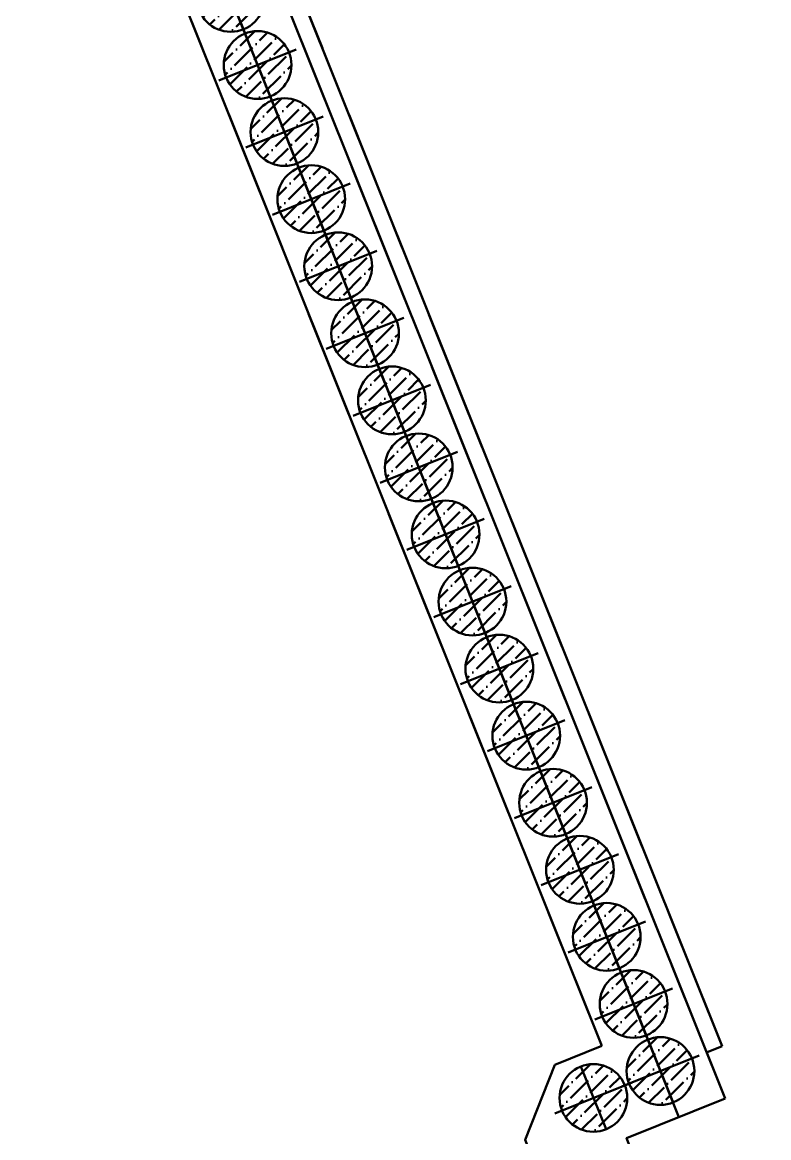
# Model space of a CAD drawing. Extents: x 9773 to 10136, y 10676 to 11757.
# Drawn here: x 9994.39 to 10010.92, y 10970.35 to 10995.05 of the extents above; entities that cross this region are included whole.
import ezdxf

# ---------------------------------------------------------------- set-up
doc = ezdxf.new("R2010")
doc.units = 0
for name, pattern in [('CONTI', [0]), ('DASHDOT', [1, 0.5, -0.25, 0, -0.25]), ('HIDDEN2', [4.7625, 3.175, -1.5875])]:
    doc.linetypes.add(name, pattern=pattern)
for name, color, linetype, lineweight in [('HATCH', 8, 'Continuous', 0), ('OSI', 3, 'DASHDOT', 9), ('SIZE', 142, 'Continuous', 9), ('ПС', 5, 'Continuous', 40)]:
    doc.layers.add(name, color=color, linetype=linetype, lineweight=lineweight)
doc.layers.add('HIDDEN', color=6, linetype='HIDDEN2')
doc.layers.add('PILE_HID', color=40, linetype='CONTI')
doc.layers.add('NOTES', color=1, linetype='Continuous', plot=False)
pattern_1 = [(44.8289372, (-3.6401, -42.87664), (0.1191556397, 0.4318209987), [0.555625, -0.111125, 0, -0.111125])]
pattern_2 = [(44.8289372, (-3.04518, -44.36193), (0.1191556397, 0.4318209987), [0.555625, -0.111125, 0, -0.111125])]
pattern_3 = [(44.8289372, (-2.45027, -45.84722), (0.1191556397, 0.4318209987), [0.555625, -0.111125, 0, -0.111125])]
pattern_4 = [(44.8289372, (-1.85535, -47.3325), (0.1191556397, 0.4318209987), [0.555625, -0.111125, 0, -0.111125])]
pattern_5 = [(44.8289372, (-1.26044, -48.8178), (0.1191556397, 0.4318209987), [0.555625, -0.111125, 0, -0.111125])]
pattern_6 = [(44.8289372, (-0.66553, -50.30308), (0.1191556397, 0.4318209987), [0.555625, -0.111125, 0, -0.111125])]
pattern_7 = [(44.8289372, (-0.07061, -51.78837), (0.1191556397, 0.4318209987), [0.555625, -0.111125, 0, -0.111125])]
pattern_8 = [(44.8289372, (0.5243, -53.27365), (0.1191556397, 0.4318209987), [0.555625, -0.111125, 0, -0.111125])]
pattern_9 = [(44.8289372, (1.11921, -54.75894), (0.1191556397, 0.4318209987), [0.555625, -0.111125, 0, -0.111125])]
pattern_10 = [(44.8289372, (1.71412, -56.24423), (0.1191556397, 0.4318209987), [0.555625, -0.111125, 0, -0.111125])]
pattern_11 = [(44.8289372, (2.30904, -57.72951), (0.1191556397, 0.4318209987), [0.555625, -0.111125, 0, -0.111125])]
pattern_12 = [(44.8289372, (2.90395, -59.2148), (0.1191556397, 0.4318209987), [0.555625, -0.111125, 0, -0.111125])]
pattern_13 = [(44.8289372, (3.49886, -60.7001), (0.1191556397, 0.4318209987), [0.555625, -0.111125, 0, -0.111125])]
pattern_14 = [(44.8289372, (4.09378, -62.18538), (0.1191556397, 0.4318209987), [0.555625, -0.111125, 0, -0.111125])]
pattern_15 = [(44.8289372, (4.68869, -63.67066), (0.1191556397, 0.4318209987), [0.555625, -0.111125, 0, -0.111125])]
pattern_16 = [(44.8289372, (5.2836, -65.15595), (0.1191556397, 0.4318209987), [0.555625, -0.111125, 0, -0.111125])]
pattern_17 = [(44.8289372, (5.87851, -66.64124), (0.1191556397, 0.4318209987), [0.555625, -0.111125, 0, -0.111125])]
pattern_18 = [(44.8289372, (4.39323, -67.23615), (0.1191556397, 0.4318209987), [0.555625, -0.111125, 0, -0.111125])]

# ---------------------------------------------------------------- blocks, each defined once
blk = doc.blocks.new('45245242')
at = {"layer": 'HATCH', "lineweight": 50}
h = blk.add_hatch(dxfattribs=at)
h.set_pattern_fill('ANSI36', color=5, scale=0.07, angle=-0.1711)
h.set_pattern_definition(pattern_1)
h.paths.add_polyline_path([(9998.727, 10996.287, 0.306578), (9998.254, 10995.592, 0.095507), (9998.306, 10995.313), (9999.004, 10995.59)])
h.paths.add_polyline_path([(9998.727, 10996.287), (9999.004, 10995.59), (9999.701, 10995.867, 0.414214)])
h.paths.add_polyline_path([(9999.754, 10995.588, 0.095507), (9999.701, 10995.867), (9999.004, 10995.59), (9999.28, 10994.893, 0.306578)])
h.paths.add_polyline_path([(9999.004, 10995.59), (9998.306, 10995.313, 0.414214), (9999.28, 10994.893)])
h = blk.add_hatch(dxfattribs=at)
h.set_pattern_fill('ANSI36', color=5, scale=0.07, angle=-0.1711)
h.set_pattern_definition(pattern_1)
h.paths.add_polyline_path([(9998.727, 10996.287, 0.306578), (9998.254, 10995.592, 0.095507), (9998.306, 10995.313), (9999.004, 10995.59)])
h.paths.add_polyline_path([(9998.727, 10996.287), (9999.004, 10995.59), (9999.701, 10995.867, 0.414214)])
h.paths.add_polyline_path([(9999.754, 10995.588, 0.095507), (9999.701, 10995.867), (9999.004, 10995.59), (9999.28, 10994.893, 0.306578)])
h.paths.add_polyline_path([(9999.004, 10995.59), (9998.306, 10995.313, 0.414214), (9999.28, 10994.893)])
h = blk.add_hatch(dxfattribs=at)
h.set_pattern_fill('ANSI36', color=5, scale=0.07, angle=-0.1711)
h.set_pattern_definition(pattern_2)
h.paths.add_polyline_path([(9999.322, 10994.802, 0.306578), (9998.848, 10994.107, 0.095507), (9998.901, 10993.828), (9999.598, 10994.105)])
h.paths.add_polyline_path([(9999.322, 10994.802), (9999.598, 10994.105), (10000.296, 10994.381, 0.414214)])
h.paths.add_polyline_path([(10000.348, 10994.102, 0.095507), (10000.296, 10994.381), (9999.598, 10994.105), (9999.875, 10993.407, 0.306578)])
h.paths.add_polyline_path([(9999.598, 10994.105), (9998.901, 10993.828, 0.414214), (9999.875, 10993.407)])
h = blk.add_hatch(dxfattribs=at)
h.set_pattern_fill('ANSI36', color=5, scale=0.07, angle=-0.1711)
h.set_pattern_definition(pattern_2)
h.paths.add_polyline_path([(9999.322, 10994.802, 0.306578), (9998.848, 10994.107, 0.095507), (9998.901, 10993.828), (9999.598, 10994.105)])
h.paths.add_polyline_path([(9999.322, 10994.802), (9999.598, 10994.105), (10000.296, 10994.381, 0.414214)])
h.paths.add_polyline_path([(10000.348, 10994.102, 0.095507), (10000.296, 10994.381), (9999.598, 10994.105), (9999.875, 10993.407, 0.306578)])
h.paths.add_polyline_path([(9999.598, 10994.105), (9998.901, 10993.828, 0.414214), (9999.875, 10993.407)])
h = blk.add_hatch(dxfattribs=at)
h.set_pattern_fill('ANSI36', color=5, scale=0.07, angle=-0.1711)
h.set_pattern_definition(pattern_3)
h.paths.add_polyline_path([(9999.917, 10993.316, 0.306578), (9999.443, 10992.622, 0.095507), (9999.496, 10992.343), (10000.193, 10992.619)])
h.paths.add_polyline_path([(9999.917, 10993.316), (10000.193, 10992.619), (10000.89, 10992.896, 0.414214)])
h.paths.add_polyline_path([(10000.943, 10992.617, 0.095507), (10000.89, 10992.896), (10000.193, 10992.619), (10000.47, 10991.922, 0.306578)])
h.paths.add_polyline_path([(10000.193, 10992.619), (9999.496, 10992.343, 0.414214), (10000.47, 10991.922)])
h = blk.add_hatch(dxfattribs=at)
h.set_pattern_fill('ANSI36', color=5, scale=0.07, angle=-0.1711)
h.set_pattern_definition(pattern_3)
h.paths.add_polyline_path([(9999.917, 10993.316, 0.306578), (9999.443, 10992.622, 0.095507), (9999.496, 10992.343), (10000.193, 10992.619)])
h.paths.add_polyline_path([(9999.917, 10993.316), (10000.193, 10992.619), (10000.89, 10992.896, 0.414214)])
h.paths.add_polyline_path([(10000.943, 10992.617, 0.095507), (10000.89, 10992.896), (10000.193, 10992.619), (10000.47, 10991.922, 0.306578)])
h.paths.add_polyline_path([(10000.193, 10992.619), (9999.496, 10992.343, 0.414214), (10000.47, 10991.922)])
h = blk.add_hatch(dxfattribs=at)
h.set_pattern_fill('ANSI36', color=5, scale=0.07, angle=-0.1711)
h.set_pattern_definition(pattern_4)
h.paths.add_polyline_path([(10000.512, 10991.831, 0.306578), (10000.038, 10991.136, 0.095507), (10000.091, 10990.857), (10000.788, 10991.134)])
h.paths.add_polyline_path([(10000.512, 10991.831), (10000.788, 10991.134), (10001.485, 10991.411, 0.414214)])
h.paths.add_polyline_path([(10001.538, 10991.132, 0.095507), (10001.485, 10991.411), (10000.788, 10991.134), (10001.065, 10990.437, 0.306578)])
h.paths.add_polyline_path([(10000.788, 10991.134), (10000.091, 10990.857, 0.414214), (10001.065, 10990.437)])
h = blk.add_hatch(dxfattribs=at)
h.set_pattern_fill('ANSI36', color=5, scale=0.07, angle=-0.1711)
h.set_pattern_definition(pattern_4)
h.paths.add_polyline_path([(10000.512, 10991.831, 0.306578), (10000.038, 10991.136, 0.095507), (10000.091, 10990.857), (10000.788, 10991.134)])
h.paths.add_polyline_path([(10000.512, 10991.831), (10000.788, 10991.134), (10001.485, 10991.411, 0.414214)])
h.paths.add_polyline_path([(10001.538, 10991.132, 0.095507), (10001.485, 10991.411), (10000.788, 10991.134), (10001.065, 10990.437, 0.306578)])
h.paths.add_polyline_path([(10000.788, 10991.134), (10000.091, 10990.857, 0.414214), (10001.065, 10990.437)])
h = blk.add_hatch(dxfattribs=at)
h.set_pattern_fill('ANSI36', color=5, scale=0.07, angle=-0.1711)
h.set_pattern_definition(pattern_5)
h.paths.add_polyline_path([(10001.106, 10990.346, 0.306578), (10000.633, 10989.651, 0.095507), (10000.686, 10989.372), (10001.383, 10989.649)])
h.paths.add_polyline_path([(10001.106, 10990.346), (10001.383, 10989.649), (10002.08, 10989.925, 0.414214)])
h.paths.add_polyline_path([(10002.133, 10989.646, 0.095507), (10002.08, 10989.925), (10001.383, 10989.649), (10001.66, 10988.952, 0.306578)])
h.paths.add_polyline_path([(10001.383, 10989.649), (10000.686, 10989.372, 0.414214), (10001.66, 10988.952)])
h = blk.add_hatch(dxfattribs=at)
h.set_pattern_fill('ANSI36', color=5, scale=0.07, angle=-0.1711)
h.set_pattern_definition(pattern_5)
h.paths.add_polyline_path([(10001.106, 10990.346, 0.306578), (10000.633, 10989.651, 0.095507), (10000.686, 10989.372), (10001.383, 10989.649)])
h.paths.add_polyline_path([(10001.106, 10990.346), (10001.383, 10989.649), (10002.08, 10989.925, 0.414214)])
h.paths.add_polyline_path([(10002.133, 10989.646, 0.095507), (10002.08, 10989.925), (10001.383, 10989.649), (10001.66, 10988.952, 0.306578)])
h.paths.add_polyline_path([(10001.383, 10989.649), (10000.686, 10989.372, 0.414214), (10001.66, 10988.952)])
h = blk.add_hatch(dxfattribs=at)
h.set_pattern_fill('ANSI36', color=5, scale=0.07, angle=-0.1711)
h.set_pattern_definition(pattern_6)
h.paths.add_polyline_path([(10001.701, 10988.86, 0.306578), (10001.228, 10988.166, 0.095507), (10001.281, 10987.887), (10001.978, 10988.163)])
h.paths.add_polyline_path([(10001.701, 10988.86), (10001.978, 10988.163), (10002.675, 10988.44, 0.414214)])
h.paths.add_polyline_path([(10002.728, 10988.161, 0.095507), (10002.675, 10988.44), (10001.978, 10988.163), (10002.255, 10987.466, 0.306578)])
h.paths.add_polyline_path([(10001.978, 10988.163), (10001.281, 10987.887, 0.414214), (10002.255, 10987.466)])
h = blk.add_hatch(dxfattribs=at)
h.set_pattern_fill('ANSI36', color=5, scale=0.07, angle=-0.1711)
h.set_pattern_definition(pattern_6)
h.paths.add_polyline_path([(10001.701, 10988.86, 0.306578), (10001.228, 10988.166, 0.095507), (10001.281, 10987.887), (10001.978, 10988.163)])
h.paths.add_polyline_path([(10001.701, 10988.86), (10001.978, 10988.163), (10002.675, 10988.44, 0.414214)])
h.paths.add_polyline_path([(10002.728, 10988.161, 0.095507), (10002.675, 10988.44), (10001.978, 10988.163), (10002.255, 10987.466, 0.306578)])
h.paths.add_polyline_path([(10001.978, 10988.163), (10001.281, 10987.887, 0.414214), (10002.255, 10987.466)])
h = blk.add_hatch(dxfattribs=at)
h.set_pattern_fill('ANSI36', color=5, scale=0.07, angle=-0.1711)
h.set_pattern_definition(pattern_7)
h.paths.add_polyline_path([(10002.296, 10987.375, 0.306578), (10001.823, 10986.68, 0.095507), (10001.876, 10986.401), (10002.573, 10986.678)])
h.paths.add_polyline_path([(10002.296, 10987.375), (10002.573, 10986.678), (10003.27, 10986.955, 0.414214)])
h.paths.add_polyline_path([(10003.323, 10986.676, 0.095507), (10003.27, 10986.955), (10002.573, 10986.678), (10002.85, 10985.981, 0.306578)])
h.paths.add_polyline_path([(10002.573, 10986.678), (10001.876, 10986.401, 0.414214), (10002.85, 10985.981)])
h = blk.add_hatch(dxfattribs=at)
h.set_pattern_fill('ANSI36', color=5, scale=0.07, angle=-0.1711)
h.set_pattern_definition(pattern_7)
h.paths.add_polyline_path([(10002.296, 10987.375, 0.306578), (10001.823, 10986.68, 0.095507), (10001.876, 10986.401), (10002.573, 10986.678)])
h.paths.add_polyline_path([(10002.296, 10987.375), (10002.573, 10986.678), (10003.27, 10986.955, 0.414214)])
h.paths.add_polyline_path([(10003.323, 10986.676, 0.095507), (10003.27, 10986.955), (10002.573, 10986.678), (10002.85, 10985.981, 0.306578)])
h.paths.add_polyline_path([(10002.573, 10986.678), (10001.876, 10986.401, 0.414214), (10002.85, 10985.981)])
h = blk.add_hatch(dxfattribs=at)
h.set_pattern_fill('ANSI36', color=5, scale=0.07, angle=-0.1711)
h.set_pattern_definition(pattern_8)
h.paths.add_polyline_path([(10002.891, 10985.89, 0.306578), (10002.418, 10985.195, 0.095507), (10002.471, 10984.916), (10003.168, 10985.193)])
h.paths.add_polyline_path([(10002.891, 10985.89), (10003.168, 10985.193), (10003.865, 10985.47, 0.414214)])
h.paths.add_polyline_path([(10003.918, 10985.191, 0.095507), (10003.865, 10985.47), (10003.168, 10985.193), (10003.445, 10984.496, 0.306578)])
h.paths.add_polyline_path([(10003.168, 10985.193), (10002.471, 10984.916, 0.414214), (10003.445, 10984.496)])
h = blk.add_hatch(dxfattribs=at)
h.set_pattern_fill('ANSI36', color=5, scale=0.07, angle=-0.1711)
h.set_pattern_definition(pattern_8)
h.paths.add_polyline_path([(10002.891, 10985.89, 0.306578), (10002.418, 10985.195, 0.095507), (10002.471, 10984.916), (10003.168, 10985.193)])
h.paths.add_polyline_path([(10002.891, 10985.89), (10003.168, 10985.193), (10003.865, 10985.47, 0.414214)])
h.paths.add_polyline_path([(10003.918, 10985.191, 0.095507), (10003.865, 10985.47), (10003.168, 10985.193), (10003.445, 10984.496, 0.306578)])
h.paths.add_polyline_path([(10003.168, 10985.193), (10002.471, 10984.916, 0.414214), (10003.445, 10984.496)])
h = blk.add_hatch(dxfattribs=at)
h.set_pattern_fill('ANSI36', color=5, scale=0.07, angle=-0.1711)
h.set_pattern_definition(pattern_9)
h.paths.add_polyline_path([(10003.486, 10984.405, 0.306578), (10003.013, 10983.71, 0.095507), (10003.066, 10983.431), (10003.763, 10983.708)])
h.paths.add_polyline_path([(10003.486, 10984.405), (10003.763, 10983.708), (10004.46, 10983.984, 0.414214)])
h.paths.add_polyline_path([(10004.513, 10983.705, 0.095507), (10004.46, 10983.984), (10003.763, 10983.708), (10004.04, 10983.01, 0.306578)])
h.paths.add_polyline_path([(10003.763, 10983.708), (10003.066, 10983.431, 0.414214), (10004.04, 10983.01)])
h = blk.add_hatch(dxfattribs=at)
h.set_pattern_fill('ANSI36', color=5, scale=0.07, angle=-0.1711)
h.set_pattern_definition(pattern_9)
h.paths.add_polyline_path([(10003.486, 10984.405, 0.306578), (10003.013, 10983.71, 0.095507), (10003.066, 10983.431), (10003.763, 10983.708)])
h.paths.add_polyline_path([(10003.486, 10984.405), (10003.763, 10983.708), (10004.46, 10983.984, 0.414214)])
h.paths.add_polyline_path([(10004.513, 10983.705, 0.095507), (10004.46, 10983.984), (10003.763, 10983.708), (10004.04, 10983.01, 0.306578)])
h.paths.add_polyline_path([(10003.763, 10983.708), (10003.066, 10983.431, 0.414214), (10004.04, 10983.01)])
h = blk.add_hatch(dxfattribs=at)
h.set_pattern_fill('ANSI36', color=5, scale=0.07, angle=-0.1711)
h.set_pattern_definition(pattern_10)
h.paths.add_polyline_path([(10004.081, 10982.919, 0.306578), (10003.608, 10982.224, 0.095507), (10003.661, 10981.946), (10004.358, 10982.222)])
h.paths.add_polyline_path([(10004.081, 10982.919), (10004.358, 10982.222), (10005.055, 10982.499, 0.414214)])
h.paths.add_polyline_path([(10005.108, 10982.22, 0.095507), (10005.055, 10982.499), (10004.358, 10982.222), (10004.634, 10981.525, 0.306578)])
h.paths.add_polyline_path([(10004.358, 10982.222), (10003.661, 10981.946, 0.414214), (10004.634, 10981.525)])
h = blk.add_hatch(dxfattribs=at)
h.set_pattern_fill('ANSI36', color=5, scale=0.07, angle=-0.1711)
h.set_pattern_definition(pattern_10)
h.paths.add_polyline_path([(10004.081, 10982.919, 0.306578), (10003.608, 10982.224, 0.095507), (10003.661, 10981.946), (10004.358, 10982.222)])
h.paths.add_polyline_path([(10004.081, 10982.919), (10004.358, 10982.222), (10005.055, 10982.499, 0.414214)])
h.paths.add_polyline_path([(10005.108, 10982.22, 0.095507), (10005.055, 10982.499), (10004.358, 10982.222), (10004.634, 10981.525, 0.306578)])
h.paths.add_polyline_path([(10004.358, 10982.222), (10003.661, 10981.946, 0.414214), (10004.634, 10981.525)])
h = blk.add_hatch(dxfattribs=at)
h.set_pattern_fill('ANSI36', color=5, scale=0.07, angle=-0.1711)
h.set_pattern_definition(pattern_11)
h.paths.add_polyline_path([(10004.676, 10981.434, 0.306578), (10004.203, 10980.739, 0.095507), (10004.256, 10980.46), (10004.953, 10980.737)])
h.paths.add_polyline_path([(10004.676, 10981.434), (10004.953, 10980.737), (10005.65, 10981.014, 0.414214)])
h.paths.add_polyline_path([(10005.703, 10980.735, 0.095507), (10005.65, 10981.014), (10004.953, 10980.737), (10005.229, 10980.04, 0.306578)])
h.paths.add_polyline_path([(10004.953, 10980.737), (10004.256, 10980.46, 0.414214), (10005.229, 10980.04)])
h = blk.add_hatch(dxfattribs=at)
h.set_pattern_fill('ANSI36', color=5, scale=0.07, angle=-0.1711)
h.set_pattern_definition(pattern_11)
h.paths.add_polyline_path([(10004.676, 10981.434, 0.306578), (10004.203, 10980.739, 0.095507), (10004.256, 10980.46), (10004.953, 10980.737)])
h.paths.add_polyline_path([(10004.676, 10981.434), (10004.953, 10980.737), (10005.65, 10981.014, 0.414214)])
h.paths.add_polyline_path([(10005.703, 10980.735, 0.095507), (10005.65, 10981.014), (10004.953, 10980.737), (10005.229, 10980.04, 0.306578)])
h.paths.add_polyline_path([(10004.953, 10980.737), (10004.256, 10980.46, 0.414214), (10005.229, 10980.04)])
h = blk.add_hatch(dxfattribs=at)
h.set_pattern_fill('ANSI36', color=5, scale=0.07, angle=-0.1711)
h.set_pattern_definition(pattern_12)
h.paths.add_polyline_path([(10005.271, 10979.949, 0.306578), (10004.798, 10979.254, 0.095507), (10004.85, 10978.975), (10005.548, 10979.252)])
h.paths.add_polyline_path([(10005.271, 10979.949), (10005.548, 10979.252), (10006.245, 10979.528, 0.414214)])
h.paths.add_polyline_path([(10006.298, 10979.249, 0.095507), (10006.245, 10979.528), (10005.548, 10979.252), (10005.824, 10978.555, 0.306578)])
h.paths.add_polyline_path([(10005.548, 10979.252), (10004.85, 10978.975, 0.414214), (10005.824, 10978.555)])
h = blk.add_hatch(dxfattribs=at)
h.set_pattern_fill('ANSI36', color=5, scale=0.07, angle=-0.1711)
h.set_pattern_definition(pattern_12)
h.paths.add_polyline_path([(10005.271, 10979.949, 0.306578), (10004.798, 10979.254, 0.095507), (10004.85, 10978.975), (10005.548, 10979.252)])
h.paths.add_polyline_path([(10005.271, 10979.949), (10005.548, 10979.252), (10006.245, 10979.528, 0.414214)])
h.paths.add_polyline_path([(10006.298, 10979.249, 0.095507), (10006.245, 10979.528), (10005.548, 10979.252), (10005.824, 10978.555, 0.306578)])
h.paths.add_polyline_path([(10005.548, 10979.252), (10004.85, 10978.975, 0.414214), (10005.824, 10978.555)])
h = blk.add_hatch(dxfattribs=at)
h.set_pattern_fill('ANSI36', color=5, scale=0.07, angle=-0.1711)
h.set_pattern_definition(pattern_13)
h.paths.add_polyline_path([(10005.866, 10978.463, 0.306578), (10005.392, 10977.769, 0.095507), (10005.445, 10977.49), (10006.142, 10977.766)])
h.paths.add_polyline_path([(10005.866, 10978.463), (10006.142, 10977.766), (10006.84, 10978.043, 0.414214)])
h.paths.add_polyline_path([(10006.892, 10977.764, 0.095507), (10006.84, 10978.043), (10006.142, 10977.766), (10006.419, 10977.069, 0.306578)])
h.paths.add_polyline_path([(10006.142, 10977.766), (10005.445, 10977.49, 0.414214), (10006.419, 10977.069)])
h = blk.add_hatch(dxfattribs=at)
h.set_pattern_fill('ANSI36', color=5, scale=0.07, angle=-0.1711)
h.set_pattern_definition(pattern_13)
h.paths.add_polyline_path([(10005.866, 10978.463, 0.306578), (10005.392, 10977.769, 0.095507), (10005.445, 10977.49), (10006.142, 10977.766)])
h.paths.add_polyline_path([(10005.866, 10978.463), (10006.142, 10977.766), (10006.84, 10978.043, 0.414214)])
h.paths.add_polyline_path([(10006.892, 10977.764, 0.095507), (10006.84, 10978.043), (10006.142, 10977.766), (10006.419, 10977.069, 0.306578)])
h.paths.add_polyline_path([(10006.142, 10977.766), (10005.445, 10977.49, 0.414214), (10006.419, 10977.069)])
h = blk.add_hatch(dxfattribs=at)
h.set_pattern_fill('ANSI36', color=5, scale=0.07, angle=-0.1711)
h.set_pattern_definition(pattern_14)
h.paths.add_polyline_path([(10006.461, 10976.978, 0.306578), (10005.987, 10976.283, 0.095507), (10006.04, 10976.004), (10006.737, 10976.281)])
h.paths.add_polyline_path([(10006.461, 10976.978), (10006.737, 10976.281), (10007.434, 10976.558, 0.414214)])
h.paths.add_polyline_path([(10007.487, 10976.279, 0.095507), (10007.434, 10976.558), (10006.737, 10976.281), (10007.014, 10975.584, 0.306578)])
h.paths.add_polyline_path([(10006.737, 10976.281), (10006.04, 10976.004, 0.414214), (10007.014, 10975.584)])
h = blk.add_hatch(dxfattribs=at)
h.set_pattern_fill('ANSI36', color=5, scale=0.07, angle=-0.1711)
h.set_pattern_definition(pattern_14)
h.paths.add_polyline_path([(10006.461, 10976.978, 0.306578), (10005.987, 10976.283, 0.095507), (10006.04, 10976.004), (10006.737, 10976.281)])
h.paths.add_polyline_path([(10006.461, 10976.978), (10006.737, 10976.281), (10007.434, 10976.558, 0.414214)])
h.paths.add_polyline_path([(10007.487, 10976.279, 0.095507), (10007.434, 10976.558), (10006.737, 10976.281), (10007.014, 10975.584, 0.306578)])
h.paths.add_polyline_path([(10006.737, 10976.281), (10006.04, 10976.004, 0.414214), (10007.014, 10975.584)])
h = blk.add_hatch(dxfattribs=at)
h.set_pattern_fill('ANSI36', color=5, scale=0.07, angle=-0.1711)
h.set_pattern_definition(pattern_15)
h.paths.add_polyline_path([(10007.056, 10975.493, 0.306578), (10006.582, 10974.798, 0.095507), (10006.635, 10974.519), (10007.332, 10974.796)])
h.paths.add_polyline_path([(10007.056, 10975.493), (10007.332, 10974.796), (10008.029, 10975.073, 0.414214)])
h.paths.add_polyline_path([(10008.082, 10974.794, 0.095507), (10008.029, 10975.073), (10007.332, 10974.796), (10007.609, 10974.099, 0.306578)])
h.paths.add_polyline_path([(10007.332, 10974.796), (10006.635, 10974.519, 0.414214), (10007.609, 10974.099)])
h = blk.add_hatch(dxfattribs=at)
h.set_pattern_fill('ANSI36', color=5, scale=0.07, angle=-0.1711)
h.set_pattern_definition(pattern_15)
h.paths.add_polyline_path([(10007.056, 10975.493, 0.306578), (10006.582, 10974.798, 0.095507), (10006.635, 10974.519), (10007.332, 10974.796)])
h.paths.add_polyline_path([(10007.056, 10975.493), (10007.332, 10974.796), (10008.029, 10975.073, 0.414214)])
h.paths.add_polyline_path([(10008.082, 10974.794, 0.095507), (10008.029, 10975.073), (10007.332, 10974.796), (10007.609, 10974.099, 0.306578)])
h.paths.add_polyline_path([(10007.332, 10974.796), (10006.635, 10974.519, 0.414214), (10007.609, 10974.099)])
h = blk.add_hatch(dxfattribs=at)
h.set_pattern_fill('ANSI36', color=5, scale=0.07, angle=-0.1711)
h.set_pattern_definition(pattern_16)
h.paths.add_polyline_path([(10007.651, 10974.008, 0.306578), (10007.177, 10973.313, 0.095507), (10007.23, 10973.034), (10007.927, 10973.311)])
h.paths.add_polyline_path([(10007.651, 10974.008), (10007.927, 10973.311), (10008.624, 10973.587, 0.414214)])
h.paths.add_polyline_path([(10008.677, 10973.308, 0.095507), (10008.624, 10973.587), (10007.927, 10973.311), (10008.204, 10972.613, 0.306578)])
h.paths.add_polyline_path([(10007.927, 10973.311), (10007.23, 10973.034, 0.414214), (10008.204, 10972.613)])
h = blk.add_hatch(dxfattribs=at)
h.set_pattern_fill('ANSI36', color=5, scale=0.07, angle=-0.1711)
h.set_pattern_definition(pattern_16)
h.paths.add_polyline_path([(10007.651, 10974.008, 0.306578), (10007.177, 10973.313, 0.095507), (10007.23, 10973.034), (10007.927, 10973.311)])
h.paths.add_polyline_path([(10007.651, 10974.008), (10007.927, 10973.311), (10008.624, 10973.587, 0.414214)])
h.paths.add_polyline_path([(10008.677, 10973.308, 0.095507), (10008.624, 10973.587), (10007.927, 10973.311), (10008.204, 10972.613, 0.306578)])
h.paths.add_polyline_path([(10007.927, 10973.311), (10007.23, 10973.034, 0.414214), (10008.204, 10972.613)])
h = blk.add_hatch(dxfattribs=at)
h.set_pattern_fill('ANSI36', color=5, scale=0.07, angle=-0.1711)
h.set_pattern_definition(pattern_17)
h.paths.add_polyline_path([(10008.245, 10972.522, 0.306578), (10007.772, 10971.827, 0.095507), (10007.825, 10971.549), (10008.522, 10971.825)])
h.paths.add_polyline_path([(10008.245, 10972.522), (10008.522, 10971.825), (10009.219, 10972.102, 0.414214)])
h.paths.add_polyline_path([(10009.272, 10971.823, 0.095507), (10009.219, 10972.102), (10008.522, 10971.825), (10008.799, 10971.128, 0.306578)])
h.paths.add_polyline_path([(10008.522, 10971.825), (10007.825, 10971.549, 0.414214), (10008.799, 10971.128)])
h = blk.add_hatch(dxfattribs=at)
h.set_pattern_fill('ANSI36', color=5, scale=0.07, angle=-0.1711)
h.set_pattern_definition(pattern_17)
h.paths.add_polyline_path([(10008.245, 10972.522, 0.306578), (10007.772, 10971.827, 0.095507), (10007.825, 10971.549), (10008.522, 10971.825)])
h.paths.add_polyline_path([(10008.245, 10972.522), (10008.522, 10971.825), (10009.219, 10972.102, 0.414214)])
h.paths.add_polyline_path([(10009.272, 10971.823, 0.095507), (10009.219, 10972.102), (10008.522, 10971.825), (10008.799, 10971.128, 0.306578)])
h.paths.add_polyline_path([(10008.522, 10971.825), (10007.825, 10971.549, 0.414214), (10008.799, 10971.128)])
h = blk.add_hatch(dxfattribs=at)
h.set_pattern_fill('ANSI36', color=5, scale=0.07, angle=-0.1711)
h.set_pattern_definition(pattern_18)
h.paths.add_polyline_path([(10006.76, 10971.927, 0.306578), (10006.287, 10971.233, 0.095507), (10006.34, 10970.954), (10007.037, 10971.23)])
h.paths.add_polyline_path([(10006.76, 10971.927), (10007.037, 10971.23), (10007.734, 10971.507, 0.414214)])
h.paths.add_polyline_path([(10007.787, 10971.228, 0.095507), (10007.734, 10971.507), (10007.037, 10971.23), (10007.314, 10970.533, 0.306578)])
h.paths.add_polyline_path([(10007.037, 10971.23), (10006.34, 10970.954, 0.414214), (10007.314, 10970.533)])
h = blk.add_hatch(dxfattribs=at)
h.set_pattern_fill('ANSI36', color=5, scale=0.07, angle=-0.1711)
h.set_pattern_definition(pattern_18)
h.paths.add_polyline_path([(10006.76, 10971.927, 0.306578), (10006.287, 10971.233, 0.095507), (10006.34, 10970.954), (10007.037, 10971.23)])
h.paths.add_polyline_path([(10006.76, 10971.927), (10007.037, 10971.23), (10007.734, 10971.507, 0.414214)])
h.paths.add_polyline_path([(10007.787, 10971.228, 0.095507), (10007.734, 10971.507), (10007.037, 10971.23), (10007.314, 10970.533, 0.306578)])
h.paths.add_polyline_path([(10007.037, 10971.23), (10006.34, 10970.954, 0.414214), (10007.314, 10970.533)])
at = {"layer": 'HIDDEN', "color": 5, "lineweight": 50}
for p, q in [((10009.887, 10972.372), (9996.676, 11005.353)), ((10009.952, 10971.213), (9996.333, 11005.215)), ((10007.222, 10972.382), (9994.387, 11004.427)), ((10009.543, 10972.234), (10009.887, 10972.372))]:
    blk.add_line(p, q, dxfattribs=at)
for points in [[(10007.222, 10972.382), (10006.182, 10971.965), (10005.524, 10970.301), (10007.086, 10966.402), (10008.711, 10965.653), (10009.75, 10966.069)], [(10009.952, 10971.213), (10007.771, 10970.339), (10008.737, 10967.926), (10010.919, 10968.799)]]:
    blk.add_lwpolyline(points, dxfattribs=at)
at = {"layer": 'NOTES', "color": 5, "lineweight": 50}
blk.add_line((10008.931, 10970.804), (9995.314, 11004.801), dxfattribs=at)
at = {"layer": 'OSI', "color": 5, "lineweight": 50, "ltscale": 5}
for p, q in [((10008.801, 10971.129), (9995.314, 11004.801)), ((10007.316, 10970.534), (10006.758, 10971.927))]:
    blk.add_line(p, q, dxfattribs=at)
at = {"layer": 'OSI', "color": 5, "lineweight": 50, "ltscale": 100}
for p, q in [((9998.741, 10993.761), (10000.456, 10994.448)), ((9999.336, 10992.276), (10001.051, 10992.963)), ((9999.931, 10990.79), (10001.646, 10991.478)), ((10000.526, 10989.305), (10002.241, 10989.992)), ((10001.12, 10987.82), (10002.836, 10988.507)), ((10001.715, 10986.335), (10003.431, 10987.022)), ((10002.31, 10984.849), (10004.026, 10985.536)), ((10002.905, 10983.364), (10004.62, 10984.051)), ((10003.5, 10981.879), (10005.215, 10982.566)), ((10004.095, 10980.393), (10005.81, 10981.08)), ((10004.69, 10978.908), (10006.405, 10979.595)), ((10005.285, 10977.423), (10007, 10978.11)), ((10005.88, 10975.938), (10007.595, 10976.625)), ((10006.475, 10974.452), (10008.19, 10975.139)), ((10007.07, 10972.967), (10008.785, 10973.654)), ((10007.664, 10971.482), (10009.38, 10972.169)), ((10006.179, 10970.887), (10007.895, 10971.574))]:
    blk.add_line(p, q, dxfattribs=at)
at = {"layer": 'PILE_HID', "color": 5, "lineweight": 50, "ltscale": 100}
for centre in [(9999.004, 10995.59), (9999.598, 10994.105), (10000.193, 10992.619), (10000.788, 10991.134), (10001.383, 10989.649), (10001.978, 10988.163), (10002.573, 10986.678), (10003.168, 10985.193), (10003.763, 10983.708), (10004.358, 10982.222), (10004.953, 10980.737), (10005.548, 10979.252), (10006.142, 10977.766), (10006.737, 10976.281), (10007.332, 10974.796), (10007.927, 10973.311), (10008.522, 10971.825), (10007.037, 10971.23)]:
    blk.add_circle(centre, 0.75, dxfattribs=at)

msp = doc.modelspace()

# ---------------------------------------------------------------- hatches: boundary and pattern name
at = {"layer": 'ПС', "lineweight": 50}
h = msp.add_hatch(dxfattribs=at)
h.set_pattern_fill('ANSI36', color=5, scale=0.07, angle=-0.1711)
h.set_pattern_definition(pattern_1)
h.paths.add_polyline_path([(9998.727, 10996.287, 0.306578), (9998.254, 10995.592, 0.095507), (9998.306, 10995.313), (9999.004, 10995.59)])
h.paths.add_polyline_path([(9998.727, 10996.287), (9999.004, 10995.59), (9999.701, 10995.867, 0.414214)])
h.paths.add_polyline_path([(9999.754, 10995.588, 0.095507), (9999.701, 10995.867), (9999.004, 10995.59), (9999.28, 10994.893, 0.306578)])
h.paths.add_polyline_path([(9999.004, 10995.59), (9998.306, 10995.313, 0.414214), (9999.28, 10994.893)])
h = msp.add_hatch(dxfattribs=at)
h.set_pattern_fill('ANSI36', color=5, scale=0.07, angle=-0.1711)
h.set_pattern_definition(pattern_1)
h.paths.add_polyline_path([(9998.727, 10996.287, 0.306578), (9998.254, 10995.592, 0.095507), (9998.306, 10995.313), (9999.004, 10995.59)])
h.paths.add_polyline_path([(9998.727, 10996.287), (9999.004, 10995.59), (9999.701, 10995.867, 0.414214)])
h.paths.add_polyline_path([(9999.754, 10995.588, 0.095507), (9999.701, 10995.867), (9999.004, 10995.59), (9999.28, 10994.893, 0.306578)])
h.paths.add_polyline_path([(9999.004, 10995.59), (9998.306, 10995.313, 0.414214), (9999.28, 10994.893)])
h = msp.add_hatch(dxfattribs=at)
h.set_pattern_fill('ANSI36', color=5, scale=0.07, angle=-0.1711)
h.set_pattern_definition(pattern_2)
h.paths.add_polyline_path([(9999.322, 10994.802, 0.306578), (9998.848, 10994.107, 0.095507), (9998.901, 10993.828), (9999.598, 10994.105)])
h.paths.add_polyline_path([(9999.322, 10994.802), (9999.598, 10994.105), (10000.296, 10994.381, 0.414214)])
h.paths.add_polyline_path([(10000.348, 10994.102, 0.095507), (10000.296, 10994.381), (9999.598, 10994.105), (9999.875, 10993.407, 0.306578)])
h.paths.add_polyline_path([(9999.598, 10994.105), (9998.901, 10993.828, 0.414214), (9999.875, 10993.407)])
h = msp.add_hatch(dxfattribs=at)
h.set_pattern_fill('ANSI36', color=5, scale=0.07, angle=-0.1711)
h.set_pattern_definition(pattern_2)
h.paths.add_polyline_path([(9999.322, 10994.802, 0.306578), (9998.848, 10994.107, 0.095507), (9998.901, 10993.828), (9999.598, 10994.105)])
h.paths.add_polyline_path([(9999.322, 10994.802), (9999.598, 10994.105), (10000.296, 10994.381, 0.414214)])
h.paths.add_polyline_path([(10000.348, 10994.102, 0.095507), (10000.296, 10994.381), (9999.598, 10994.105), (9999.875, 10993.407, 0.306578)])
h.paths.add_polyline_path([(9999.598, 10994.105), (9998.901, 10993.828, 0.414214), (9999.875, 10993.407)])
h = msp.add_hatch(dxfattribs=at)
h.set_pattern_fill('ANSI36', color=5, scale=0.07, angle=-0.1711)
h.set_pattern_definition(pattern_3)
h.paths.add_polyline_path([(9999.917, 10993.316, 0.306578), (9999.443, 10992.622, 0.095507), (9999.496, 10992.343), (10000.193, 10992.619)])
h.paths.add_polyline_path([(9999.917, 10993.316), (10000.193, 10992.619), (10000.89, 10992.896, 0.414214)])
h.paths.add_polyline_path([(10000.943, 10992.617, 0.095507), (10000.89, 10992.896), (10000.193, 10992.619), (10000.47, 10991.922, 0.306578)])
h.paths.add_polyline_path([(10000.193, 10992.619), (9999.496, 10992.343, 0.414214), (10000.47, 10991.922)])
h = msp.add_hatch(dxfattribs=at)
h.set_pattern_fill('ANSI36', color=5, scale=0.07, angle=-0.1711)
h.set_pattern_definition(pattern_3)
h.paths.add_polyline_path([(9999.917, 10993.316, 0.306578), (9999.443, 10992.622, 0.095507), (9999.496, 10992.343), (10000.193, 10992.619)])
h.paths.add_polyline_path([(9999.917, 10993.316), (10000.193, 10992.619), (10000.89, 10992.896, 0.414214)])
h.paths.add_polyline_path([(10000.943, 10992.617, 0.095507), (10000.89, 10992.896), (10000.193, 10992.619), (10000.47, 10991.922, 0.306578)])
h.paths.add_polyline_path([(10000.193, 10992.619), (9999.496, 10992.343, 0.414214), (10000.47, 10991.922)])
h = msp.add_hatch(dxfattribs=at)
h.set_pattern_fill('ANSI36', color=5, scale=0.07, angle=-0.1711)
h.set_pattern_definition(pattern_4)
h.paths.add_polyline_path([(10000.512, 10991.831, 0.306578), (10000.038, 10991.136, 0.095507), (10000.091, 10990.857), (10000.788, 10991.134)])
h.paths.add_polyline_path([(10000.512, 10991.831), (10000.788, 10991.134), (10001.485, 10991.411, 0.414214)])
h.paths.add_polyline_path([(10001.538, 10991.132, 0.095507), (10001.485, 10991.411), (10000.788, 10991.134), (10001.065, 10990.437, 0.306578)])
h.paths.add_polyline_path([(10000.788, 10991.134), (10000.091, 10990.857, 0.414214), (10001.065, 10990.437)])
h = msp.add_hatch(dxfattribs=at)
h.set_pattern_fill('ANSI36', color=5, scale=0.07, angle=-0.1711)
h.set_pattern_definition(pattern_4)
h.paths.add_polyline_path([(10000.512, 10991.831, 0.306578), (10000.038, 10991.136, 0.095507), (10000.091, 10990.857), (10000.788, 10991.134)])
h.paths.add_polyline_path([(10000.512, 10991.831), (10000.788, 10991.134), (10001.485, 10991.411, 0.414214)])
h.paths.add_polyline_path([(10001.538, 10991.132, 0.095507), (10001.485, 10991.411), (10000.788, 10991.134), (10001.065, 10990.437, 0.306578)])
h.paths.add_polyline_path([(10000.788, 10991.134), (10000.091, 10990.857, 0.414214), (10001.065, 10990.437)])
h = msp.add_hatch(dxfattribs=at)
h.set_pattern_fill('ANSI36', color=5, scale=0.07, angle=-0.1711)
h.set_pattern_definition(pattern_5)
h.paths.add_polyline_path([(10001.106, 10990.346, 0.306578), (10000.633, 10989.651, 0.095507), (10000.686, 10989.372), (10001.383, 10989.649)])
h.paths.add_polyline_path([(10001.106, 10990.346), (10001.383, 10989.649), (10002.08, 10989.925, 0.414214)])
h.paths.add_polyline_path([(10002.133, 10989.646, 0.095507), (10002.08, 10989.925), (10001.383, 10989.649), (10001.66, 10988.952, 0.306578)])
h.paths.add_polyline_path([(10001.383, 10989.649), (10000.686, 10989.372, 0.414214), (10001.66, 10988.952)])
h = msp.add_hatch(dxfattribs=at)
h.set_pattern_fill('ANSI36', color=5, scale=0.07, angle=-0.1711)
h.set_pattern_definition(pattern_5)
h.paths.add_polyline_path([(10001.106, 10990.346, 0.306578), (10000.633, 10989.651, 0.095507), (10000.686, 10989.372), (10001.383, 10989.649)])
h.paths.add_polyline_path([(10001.106, 10990.346), (10001.383, 10989.649), (10002.08, 10989.925, 0.414214)])
h.paths.add_polyline_path([(10002.133, 10989.646, 0.095507), (10002.08, 10989.925), (10001.383, 10989.649), (10001.66, 10988.952, 0.306578)])
h.paths.add_polyline_path([(10001.383, 10989.649), (10000.686, 10989.372, 0.414214), (10001.66, 10988.952)])
h = msp.add_hatch(dxfattribs=at)
h.set_pattern_fill('ANSI36', color=5, scale=0.07, angle=-0.1711)
h.set_pattern_definition(pattern_6)
h.paths.add_polyline_path([(10001.701, 10988.86, 0.306578), (10001.228, 10988.166, 0.095507), (10001.281, 10987.887), (10001.978, 10988.163)])
h.paths.add_polyline_path([(10001.701, 10988.86), (10001.978, 10988.163), (10002.675, 10988.44, 0.414214)])
h.paths.add_polyline_path([(10002.728, 10988.161, 0.095507), (10002.675, 10988.44), (10001.978, 10988.163), (10002.255, 10987.466, 0.306578)])
h.paths.add_polyline_path([(10001.978, 10988.163), (10001.281, 10987.887, 0.414214), (10002.255, 10987.466)])
h = msp.add_hatch(dxfattribs=at)
h.set_pattern_fill('ANSI36', color=5, scale=0.07, angle=-0.1711)
h.set_pattern_definition(pattern_6)
h.paths.add_polyline_path([(10001.701, 10988.86, 0.306578), (10001.228, 10988.166, 0.095507), (10001.281, 10987.887), (10001.978, 10988.163)])
h.paths.add_polyline_path([(10001.701, 10988.86), (10001.978, 10988.163), (10002.675, 10988.44, 0.414214)])
h.paths.add_polyline_path([(10002.728, 10988.161, 0.095507), (10002.675, 10988.44), (10001.978, 10988.163), (10002.255, 10987.466, 0.306578)])
h.paths.add_polyline_path([(10001.978, 10988.163), (10001.281, 10987.887, 0.414214), (10002.255, 10987.466)])
h = msp.add_hatch(dxfattribs=at)
h.set_pattern_fill('ANSI36', color=5, scale=0.07, angle=-0.1711)
h.set_pattern_definition(pattern_7)
h.paths.add_polyline_path([(10002.296, 10987.375, 0.306578), (10001.823, 10986.68, 0.095507), (10001.876, 10986.401), (10002.573, 10986.678)])
h.paths.add_polyline_path([(10002.296, 10987.375), (10002.573, 10986.678), (10003.27, 10986.955, 0.414214)])
h.paths.add_polyline_path([(10003.323, 10986.676, 0.095507), (10003.27, 10986.955), (10002.573, 10986.678), (10002.85, 10985.981, 0.306578)])
h.paths.add_polyline_path([(10002.573, 10986.678), (10001.876, 10986.401, 0.414214), (10002.85, 10985.981)])
h = msp.add_hatch(dxfattribs=at)
h.set_pattern_fill('ANSI36', color=5, scale=0.07, angle=-0.1711)
h.set_pattern_definition(pattern_7)
h.paths.add_polyline_path([(10002.296, 10987.375, 0.306578), (10001.823, 10986.68, 0.095507), (10001.876, 10986.401), (10002.573, 10986.678)])
h.paths.add_polyline_path([(10002.296, 10987.375), (10002.573, 10986.678), (10003.27, 10986.955, 0.414214)])
h.paths.add_polyline_path([(10003.323, 10986.676, 0.095507), (10003.27, 10986.955), (10002.573, 10986.678), (10002.85, 10985.981, 0.306578)])
h.paths.add_polyline_path([(10002.573, 10986.678), (10001.876, 10986.401, 0.414214), (10002.85, 10985.981)])
h = msp.add_hatch(dxfattribs=at)
h.set_pattern_fill('ANSI36', color=5, scale=0.07, angle=-0.1711)
h.set_pattern_definition(pattern_8)
h.paths.add_polyline_path([(10002.891, 10985.89, 0.306578), (10002.418, 10985.195, 0.095507), (10002.471, 10984.916), (10003.168, 10985.193)])
h.paths.add_polyline_path([(10002.891, 10985.89), (10003.168, 10985.193), (10003.865, 10985.47, 0.414214)])
h.paths.add_polyline_path([(10003.918, 10985.191, 0.095507), (10003.865, 10985.47), (10003.168, 10985.193), (10003.445, 10984.496, 0.306578)])
h.paths.add_polyline_path([(10003.168, 10985.193), (10002.471, 10984.916, 0.414214), (10003.445, 10984.496)])
h = msp.add_hatch(dxfattribs=at)
h.set_pattern_fill('ANSI36', color=5, scale=0.07, angle=-0.1711)
h.set_pattern_definition(pattern_8)
h.paths.add_polyline_path([(10002.891, 10985.89, 0.306578), (10002.418, 10985.195, 0.095507), (10002.471, 10984.916), (10003.168, 10985.193)])
h.paths.add_polyline_path([(10002.891, 10985.89), (10003.168, 10985.193), (10003.865, 10985.47, 0.414214)])
h.paths.add_polyline_path([(10003.918, 10985.191, 0.095507), (10003.865, 10985.47), (10003.168, 10985.193), (10003.445, 10984.496, 0.306578)])
h.paths.add_polyline_path([(10003.168, 10985.193), (10002.471, 10984.916, 0.414214), (10003.445, 10984.496)])
h = msp.add_hatch(dxfattribs=at)
h.set_pattern_fill('ANSI36', color=5, scale=0.07, angle=-0.1711)
h.set_pattern_definition(pattern_9)
h.paths.add_polyline_path([(10003.486, 10984.405, 0.306578), (10003.013, 10983.71, 0.095507), (10003.066, 10983.431), (10003.763, 10983.708)])
h.paths.add_polyline_path([(10003.486, 10984.405), (10003.763, 10983.708), (10004.46, 10983.984, 0.414214)])
h.paths.add_polyline_path([(10004.513, 10983.705, 0.095507), (10004.46, 10983.984), (10003.763, 10983.708), (10004.04, 10983.01, 0.306578)])
h.paths.add_polyline_path([(10003.763, 10983.708), (10003.066, 10983.431, 0.414214), (10004.04, 10983.01)])
h = msp.add_hatch(dxfattribs=at)
h.set_pattern_fill('ANSI36', color=5, scale=0.07, angle=-0.1711)
h.set_pattern_definition(pattern_9)
h.paths.add_polyline_path([(10003.486, 10984.405, 0.306578), (10003.013, 10983.71, 0.095507), (10003.066, 10983.431), (10003.763, 10983.708)])
h.paths.add_polyline_path([(10003.486, 10984.405), (10003.763, 10983.708), (10004.46, 10983.984, 0.414214)])
h.paths.add_polyline_path([(10004.513, 10983.705, 0.095507), (10004.46, 10983.984), (10003.763, 10983.708), (10004.04, 10983.01, 0.306578)])
h.paths.add_polyline_path([(10003.763, 10983.708), (10003.066, 10983.431, 0.414214), (10004.04, 10983.01)])
h = msp.add_hatch(dxfattribs=at)
h.set_pattern_fill('ANSI36', color=5, scale=0.07, angle=-0.1711)
h.set_pattern_definition(pattern_10)
h.paths.add_polyline_path([(10004.081, 10982.919, 0.306578), (10003.608, 10982.224, 0.095507), (10003.661, 10981.946), (10004.358, 10982.222)])
h.paths.add_polyline_path([(10004.081, 10982.919), (10004.358, 10982.222), (10005.055, 10982.499, 0.414214)])
h.paths.add_polyline_path([(10005.108, 10982.22, 0.095507), (10005.055, 10982.499), (10004.358, 10982.222), (10004.634, 10981.525, 0.306578)])
h.paths.add_polyline_path([(10004.358, 10982.222), (10003.661, 10981.946, 0.414214), (10004.634, 10981.525)])
h = msp.add_hatch(dxfattribs=at)
h.set_pattern_fill('ANSI36', color=5, scale=0.07, angle=-0.1711)
h.set_pattern_definition(pattern_10)
h.paths.add_polyline_path([(10004.081, 10982.919, 0.306578), (10003.608, 10982.224, 0.095507), (10003.661, 10981.946), (10004.358, 10982.222)])
h.paths.add_polyline_path([(10004.081, 10982.919), (10004.358, 10982.222), (10005.055, 10982.499, 0.414214)])
h.paths.add_polyline_path([(10005.108, 10982.22, 0.095507), (10005.055, 10982.499), (10004.358, 10982.222), (10004.634, 10981.525, 0.306578)])
h.paths.add_polyline_path([(10004.358, 10982.222), (10003.661, 10981.946, 0.414214), (10004.634, 10981.525)])
h = msp.add_hatch(dxfattribs=at)
h.set_pattern_fill('ANSI36', color=5, scale=0.07, angle=-0.1711)
h.set_pattern_definition(pattern_11)
h.paths.add_polyline_path([(10004.676, 10981.434, 0.306578), (10004.203, 10980.739, 0.095507), (10004.256, 10980.46), (10004.953, 10980.737)])
h.paths.add_polyline_path([(10004.676, 10981.434), (10004.953, 10980.737), (10005.65, 10981.014, 0.414214)])
h.paths.add_polyline_path([(10005.703, 10980.735, 0.095507), (10005.65, 10981.014), (10004.953, 10980.737), (10005.229, 10980.04, 0.306578)])
h.paths.add_polyline_path([(10004.953, 10980.737), (10004.256, 10980.46, 0.414214), (10005.229, 10980.04)])
h = msp.add_hatch(dxfattribs=at)
h.set_pattern_fill('ANSI36', color=5, scale=0.07, angle=-0.1711)
h.set_pattern_definition(pattern_11)
h.paths.add_polyline_path([(10004.676, 10981.434, 0.306578), (10004.203, 10980.739, 0.095507), (10004.256, 10980.46), (10004.953, 10980.737)])
h.paths.add_polyline_path([(10004.676, 10981.434), (10004.953, 10980.737), (10005.65, 10981.014, 0.414214)])
h.paths.add_polyline_path([(10005.703, 10980.735, 0.095507), (10005.65, 10981.014), (10004.953, 10980.737), (10005.229, 10980.04, 0.306578)])
h.paths.add_polyline_path([(10004.953, 10980.737), (10004.256, 10980.46, 0.414214), (10005.229, 10980.04)])
h = msp.add_hatch(dxfattribs=at)
h.set_pattern_fill('ANSI36', color=5, scale=0.07, angle=-0.1711)
h.set_pattern_definition(pattern_12)
h.paths.add_polyline_path([(10005.271, 10979.949, 0.306578), (10004.798, 10979.254, 0.095507), (10004.85, 10978.975), (10005.548, 10979.252)])
h.paths.add_polyline_path([(10005.271, 10979.949), (10005.548, 10979.252), (10006.245, 10979.528, 0.414214)])
h.paths.add_polyline_path([(10006.298, 10979.249, 0.095507), (10006.245, 10979.528), (10005.548, 10979.252), (10005.824, 10978.555, 0.306578)])
h.paths.add_polyline_path([(10005.548, 10979.252), (10004.85, 10978.975, 0.414214), (10005.824, 10978.555)])
h = msp.add_hatch(dxfattribs=at)
h.set_pattern_fill('ANSI36', color=5, scale=0.07, angle=-0.1711)
h.set_pattern_definition(pattern_12)
h.paths.add_polyline_path([(10005.271, 10979.949, 0.306578), (10004.798, 10979.254, 0.095507), (10004.85, 10978.975), (10005.548, 10979.252)])
h.paths.add_polyline_path([(10005.271, 10979.949), (10005.548, 10979.252), (10006.245, 10979.528, 0.414214)])
h.paths.add_polyline_path([(10006.298, 10979.249, 0.095507), (10006.245, 10979.528), (10005.548, 10979.252), (10005.824, 10978.555, 0.306578)])
h.paths.add_polyline_path([(10005.548, 10979.252), (10004.85, 10978.975, 0.414214), (10005.824, 10978.555)])
h = msp.add_hatch(dxfattribs=at)
h.set_pattern_fill('ANSI36', color=5, scale=0.07, angle=-0.1711)
h.set_pattern_definition(pattern_13)
h.paths.add_polyline_path([(10005.866, 10978.463, 0.306578), (10005.392, 10977.769, 0.095507), (10005.445, 10977.49), (10006.142, 10977.766)])
h.paths.add_polyline_path([(10005.866, 10978.463), (10006.142, 10977.766), (10006.84, 10978.043, 0.414214)])
h.paths.add_polyline_path([(10006.892, 10977.764, 0.095507), (10006.84, 10978.043), (10006.142, 10977.766), (10006.419, 10977.069, 0.306578)])
h.paths.add_polyline_path([(10006.142, 10977.766), (10005.445, 10977.49, 0.414214), (10006.419, 10977.069)])
h = msp.add_hatch(dxfattribs=at)
h.set_pattern_fill('ANSI36', color=5, scale=0.07, angle=-0.1711)
h.set_pattern_definition(pattern_13)
h.paths.add_polyline_path([(10005.866, 10978.463, 0.306578), (10005.392, 10977.769, 0.095507), (10005.445, 10977.49), (10006.142, 10977.766)])
h.paths.add_polyline_path([(10005.866, 10978.463), (10006.142, 10977.766), (10006.84, 10978.043, 0.414214)])
h.paths.add_polyline_path([(10006.892, 10977.764, 0.095507), (10006.84, 10978.043), (10006.142, 10977.766), (10006.419, 10977.069, 0.306578)])
h.paths.add_polyline_path([(10006.142, 10977.766), (10005.445, 10977.49, 0.414214), (10006.419, 10977.069)])
h = msp.add_hatch(dxfattribs=at)
h.set_pattern_fill('ANSI36', color=5, scale=0.07, angle=-0.1711)
h.set_pattern_definition(pattern_14)
h.paths.add_polyline_path([(10006.461, 10976.978, 0.306578), (10005.987, 10976.283, 0.095507), (10006.04, 10976.004), (10006.737, 10976.281)])
h.paths.add_polyline_path([(10006.461, 10976.978), (10006.737, 10976.281), (10007.434, 10976.558, 0.414214)])
h.paths.add_polyline_path([(10007.487, 10976.279, 0.095507), (10007.434, 10976.558), (10006.737, 10976.281), (10007.014, 10975.584, 0.306578)])
h.paths.add_polyline_path([(10006.737, 10976.281), (10006.04, 10976.004, 0.414214), (10007.014, 10975.584)])
h = msp.add_hatch(dxfattribs=at)
h.set_pattern_fill('ANSI36', color=5, scale=0.07, angle=-0.1711)
h.set_pattern_definition(pattern_14)
h.paths.add_polyline_path([(10006.461, 10976.978, 0.306578), (10005.987, 10976.283, 0.095507), (10006.04, 10976.004), (10006.737, 10976.281)])
h.paths.add_polyline_path([(10006.461, 10976.978), (10006.737, 10976.281), (10007.434, 10976.558, 0.414214)])
h.paths.add_polyline_path([(10007.487, 10976.279, 0.095507), (10007.434, 10976.558), (10006.737, 10976.281), (10007.014, 10975.584, 0.306578)])
h.paths.add_polyline_path([(10006.737, 10976.281), (10006.04, 10976.004, 0.414214), (10007.014, 10975.584)])
h = msp.add_hatch(dxfattribs=at)
h.set_pattern_fill('ANSI36', color=5, scale=0.07, angle=-0.1711)
h.set_pattern_definition(pattern_15)
h.paths.add_polyline_path([(10007.056, 10975.493, 0.306578), (10006.582, 10974.798, 0.095507), (10006.635, 10974.519), (10007.332, 10974.796)])
h.paths.add_polyline_path([(10007.056, 10975.493), (10007.332, 10974.796), (10008.029, 10975.073, 0.414214)])
h.paths.add_polyline_path([(10008.082, 10974.794, 0.095507), (10008.029, 10975.073), (10007.332, 10974.796), (10007.609, 10974.099, 0.306578)])
h.paths.add_polyline_path([(10007.332, 10974.796), (10006.635, 10974.519, 0.414214), (10007.609, 10974.099)])
h = msp.add_hatch(dxfattribs=at)
h.set_pattern_fill('ANSI36', color=5, scale=0.07, angle=-0.1711)
h.set_pattern_definition(pattern_15)
h.paths.add_polyline_path([(10007.056, 10975.493, 0.306578), (10006.582, 10974.798, 0.095507), (10006.635, 10974.519), (10007.332, 10974.796)])
h.paths.add_polyline_path([(10007.056, 10975.493), (10007.332, 10974.796), (10008.029, 10975.073, 0.414214)])
h.paths.add_polyline_path([(10008.082, 10974.794, 0.095507), (10008.029, 10975.073), (10007.332, 10974.796), (10007.609, 10974.099, 0.306578)])
h.paths.add_polyline_path([(10007.332, 10974.796), (10006.635, 10974.519, 0.414214), (10007.609, 10974.099)])
h = msp.add_hatch(dxfattribs=at)
h.set_pattern_fill('ANSI36', color=5, scale=0.07, angle=-0.1711)
h.set_pattern_definition(pattern_16)
h.paths.add_polyline_path([(10007.651, 10974.008, 0.306578), (10007.177, 10973.313, 0.095507), (10007.23, 10973.034), (10007.927, 10973.311)])
h.paths.add_polyline_path([(10007.651, 10974.008), (10007.927, 10973.311), (10008.624, 10973.587, 0.414214)])
h.paths.add_polyline_path([(10008.677, 10973.308, 0.095507), (10008.624, 10973.587), (10007.927, 10973.311), (10008.204, 10972.613, 0.306578)])
h.paths.add_polyline_path([(10007.927, 10973.311), (10007.23, 10973.034, 0.414214), (10008.204, 10972.613)])
h = msp.add_hatch(dxfattribs=at)
h.set_pattern_fill('ANSI36', color=5, scale=0.07, angle=-0.1711)
h.set_pattern_definition(pattern_16)
h.paths.add_polyline_path([(10007.651, 10974.008, 0.306578), (10007.177, 10973.313, 0.095507), (10007.23, 10973.034), (10007.927, 10973.311)])
h.paths.add_polyline_path([(10007.651, 10974.008), (10007.927, 10973.311), (10008.624, 10973.587, 0.414214)])
h.paths.add_polyline_path([(10008.677, 10973.308, 0.095507), (10008.624, 10973.587), (10007.927, 10973.311), (10008.204, 10972.613, 0.306578)])
h.paths.add_polyline_path([(10007.927, 10973.311), (10007.23, 10973.034, 0.414214), (10008.204, 10972.613)])
h = msp.add_hatch(dxfattribs=at)
h.set_pattern_fill('ANSI36', color=5, scale=0.07, angle=-0.1711)
h.set_pattern_definition(pattern_17)
h.paths.add_polyline_path([(10008.245, 10972.522, 0.306578), (10007.772, 10971.827, 0.095507), (10007.825, 10971.549), (10008.522, 10971.825)])
h.paths.add_polyline_path([(10008.245, 10972.522), (10008.522, 10971.825), (10009.219, 10972.102, 0.414214)])
h.paths.add_polyline_path([(10009.272, 10971.823, 0.095507), (10009.219, 10972.102), (10008.522, 10971.825), (10008.799, 10971.128, 0.306578)])
h.paths.add_polyline_path([(10008.522, 10971.825), (10007.825, 10971.549, 0.414214), (10008.799, 10971.128)])
h = msp.add_hatch(dxfattribs=at)
h.set_pattern_fill('ANSI36', color=5, scale=0.07, angle=-0.1711)
h.set_pattern_definition(pattern_17)
h.paths.add_polyline_path([(10008.245, 10972.522, 0.306578), (10007.772, 10971.827, 0.095507), (10007.825, 10971.549), (10008.522, 10971.825)])
h.paths.add_polyline_path([(10008.245, 10972.522), (10008.522, 10971.825), (10009.219, 10972.102, 0.414214)])
h.paths.add_polyline_path([(10009.272, 10971.823, 0.095507), (10009.219, 10972.102), (10008.522, 10971.825), (10008.799, 10971.128, 0.306578)])
h.paths.add_polyline_path([(10008.522, 10971.825), (10007.825, 10971.549, 0.414214), (10008.799, 10971.128)])
h = msp.add_hatch(dxfattribs=at)
h.set_pattern_fill('ANSI36', color=5, scale=0.07, angle=-0.1711)
h.set_pattern_definition(pattern_18)
h.paths.add_polyline_path([(10006.76, 10971.927, 0.306578), (10006.287, 10971.233, 0.095507), (10006.34, 10970.954), (10007.037, 10971.23)])
h.paths.add_polyline_path([(10006.76, 10971.927), (10007.037, 10971.23), (10007.734, 10971.507, 0.414214)])
h.paths.add_polyline_path([(10007.787, 10971.228, 0.095507), (10007.734, 10971.507), (10007.037, 10971.23), (10007.314, 10970.533, 0.306578)])
h.paths.add_polyline_path([(10007.037, 10971.23), (10006.34, 10970.954, 0.414214), (10007.314, 10970.533)])
h = msp.add_hatch(dxfattribs=at)
h.set_pattern_fill('ANSI36', color=5, scale=0.07, angle=-0.1711)
h.set_pattern_definition(pattern_18)
h.paths.add_polyline_path([(10006.76, 10971.927, 0.306578), (10006.287, 10971.233, 0.095507), (10006.34, 10970.954), (10007.037, 10971.23)])
h.paths.add_polyline_path([(10006.76, 10971.927), (10007.037, 10971.23), (10007.734, 10971.507, 0.414214)])
h.paths.add_polyline_path([(10007.787, 10971.228, 0.095507), (10007.734, 10971.507), (10007.037, 10971.23), (10007.314, 10970.533, 0.306578)])
h.paths.add_polyline_path([(10007.037, 10971.23), (10006.34, 10970.954, 0.414214), (10007.314, 10970.533)])

# ---------------------------------------------------------------- linework, layer by layer
at = {"layer": 'ПС', "color": 5, "lineweight": 50}
for p, q in [((10009.887, 10972.372), (9996.676, 11005.353)), ((10009.952, 10971.213), (9996.333, 11005.215)), ((10008.931, 10970.804), (9995.314, 11004.801)), ((10007.222, 10972.382), (9994.387, 11004.427)), ((10009.543, 10972.234), (10009.887, 10972.372))]:
    msp.add_line(p, q, dxfattribs=at)
at = {"layer": 'ПС', "color": 5, "lineweight": 50, "ltscale": 5}
for p, q in [((10008.801, 10971.129), (9995.314, 11004.801)), ((10007.316, 10970.534), (10006.758, 10971.927))]:
    msp.add_line(p, q, dxfattribs=at)
at = {"layer": 'ПС', "color": 5, "lineweight": 50, "ltscale": 100}
for p, q in [((9998.741, 10993.761), (10000.456, 10994.448)), ((9999.336, 10992.276), (10001.051, 10992.963)), ((9999.931, 10990.79), (10001.646, 10991.478)), ((10000.526, 10989.305), (10002.241, 10989.992)), ((10001.12, 10987.82), (10002.836, 10988.507)), ((10001.715, 10986.335), (10003.431, 10987.022)), ((10002.31, 10984.849), (10004.026, 10985.536)), ((10002.905, 10983.364), (10004.62, 10984.051)), ((10003.5, 10981.879), (10005.215, 10982.566)), ((10004.095, 10980.393), (10005.81, 10981.08)), ((10004.69, 10978.908), (10006.405, 10979.595)), ((10005.285, 10977.423), (10007, 10978.11)), ((10005.88, 10975.938), (10007.595, 10976.625)), ((10006.475, 10974.452), (10008.19, 10975.139)), ((10007.07, 10972.967), (10008.785, 10973.654)), ((10007.664, 10971.482), (10009.38, 10972.169)), ((10006.179, 10970.887), (10007.895, 10971.574))]:
    msp.add_line(p, q, dxfattribs=at)
at = {"layer": 'ПС', "color": 5, "lineweight": 50}
for points in [[(10007.222, 10972.382), (10006.182, 10971.965), (10005.524, 10970.301), (10007.086, 10966.402), (10008.711, 10965.653), (10009.75, 10966.069)], [(10009.952, 10971.213), (10007.771, 10970.339), (10008.737, 10967.926), (10010.919, 10968.799)]]:
    msp.add_lwpolyline(points, dxfattribs=at)
at = {"layer": 'ПС', "color": 5, "lineweight": 50, "ltscale": 100}
for centre in [(9999.004, 10995.59), (9999.598, 10994.105), (10000.193, 10992.619), (10000.788, 10991.134), (10001.383, 10989.649), (10001.978, 10988.163), (10002.573, 10986.678), (10003.168, 10985.193), (10003.763, 10983.708), (10004.358, 10982.222), (10004.953, 10980.737), (10005.548, 10979.252), (10006.142, 10977.766), (10006.737, 10976.281), (10007.332, 10974.796), (10007.927, 10973.311), (10008.522, 10971.825), (10007.037, 10971.23)]:
    msp.add_circle(centre, 0.75, dxfattribs=at)

# ---------------------------------------------------------------- block references
at = {"layer": 'SIZE'}
msp.add_blockref('45245242', (0, 0), dxfattribs=at)

doc.saveas('drawing.dxf')
